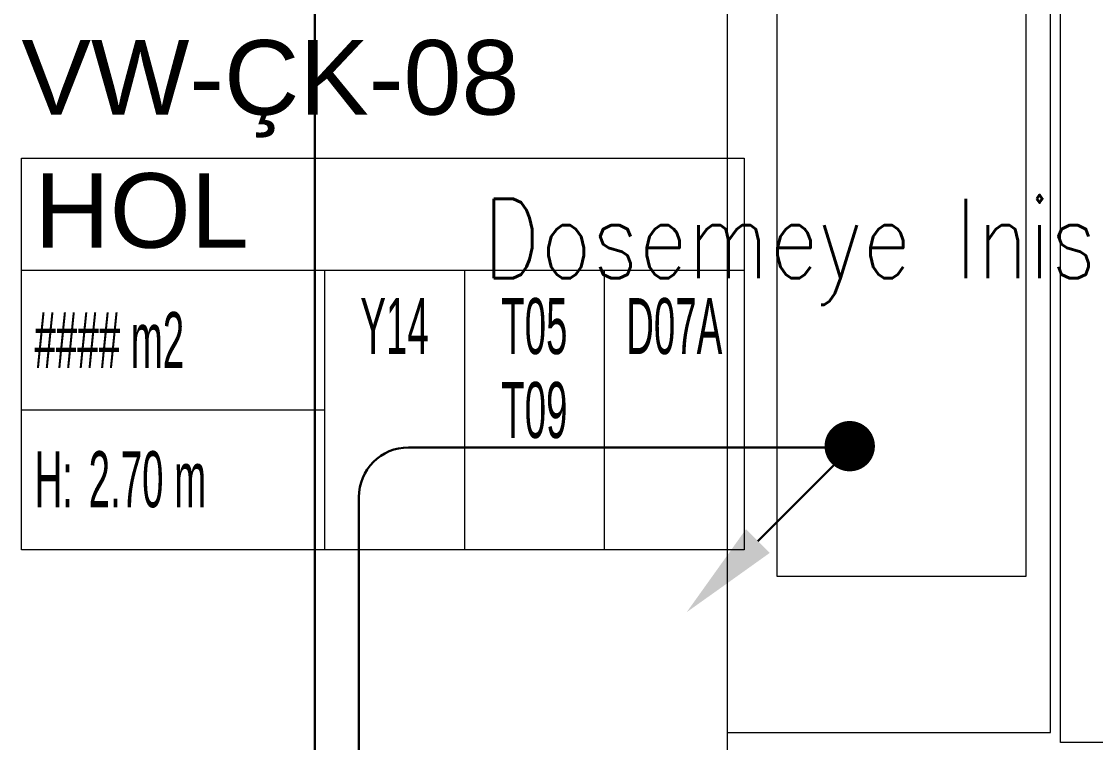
# Model space of a CAD drawing. Extents: x -1073 to 35213, y -1180 to 6950.
# Drawn here: x 31446.9 to 31662.9, y 3192.5 to 3337.5 of the extents above; entities that cross this region are included whole.
import ezdxf
from ezdxf.enums import TextEntityAlignment as Align

# ---------------------------------------------------------------- set-up
doc = ezdxf.new("R2010")
doc.units = 0
doc.header["$LTSCALE"] = 25
doc.layers.get('0').update_dxf_attribs({"color": 9, "lineweight": 9})
for name, color, linetype, lineweight in [('00', 9, 'Continuous', 9), ('06D', 9, 'Continuous', 9), ('12', 9, 'Continuous', 9), ('21_MAHAL', 9, 'Continuous', 9), ('DATA SARI', 30, 'Continuous', 30), ('DATA TAVAN', 160, 'Continuous', 30), ('E-AŞAĞIDAN GELİP YUKARIYA GİDEN HAT', 7, 'Continuous', 30), ('E-YAZI', 7, 'Continuous', 30)]:
    doc.layers.add(name, color=color, linetype=linetype, lineweight=lineweight)
doc.styles.add('Arial', font='arial.ttf', dxfattribs={"height": 2.5})
doc.styles.add('E-YAZI', font='txttw.shx')
doc.styles.add('MuuM_TEXT-STANDART', font='ARIALN.TTF')

# ---------------------------------------------------------------- blocks, each defined once
blk = doc.blocks.new('P-PANO')
at = {"layer": '06D'}
blk.add_lwpolyline([(-50, 0), (-50, 200), (0, 200), (0, 0)], close=True, dxfattribs=at)
blk = doc.blocks.new('0_roomno2')
blk.add_lwpolyline([(19.375, -10.5), (0, -10.5), (0, 0), (19.375, 0)], close=True)
for points in [[(0, -3), (19.375, -3)], [(8.125, -3), (8.125, -10.5)], [(11.875, -3), (11.875, -10.5)], [(15.625, -3), (15.625, -10.5)], [(0, -6.75), (8.125, -6.75)]]:
    blk.add_lwpolyline(points)
at = {"style": 'MuuM_TEXT-STANDART', "width": 0.6}
blk.add_text('H:', height=1.5, dxfattribs=at).set_placement((0.35, -8.608), align=Align.MIDDLE_LEFT)
at = {"style": 'Arial'}
blk.add_attdef('ODANO', (0, 1.17), '', height=2, dxfattribs=at)
blk.add_attdef('MEKANADI', text='', height=2, dxfattribs=at).set_placement((0.35, -3), align=Align.BOTTOM_LEFT)
at = {"style": 'MuuM_TEXT-STANDART', "width": 0.6}
for tag, p in [('YER01', (10, -4.5)), ('TAVAN01', (13.75, -4.5)), ('DUVAR01', (17.5, -4.5)), ('YER02', (10, -6.75)), ('TAVAN02', (13.75, -6.75)), ('DUVAR02', (17.5, -6.75)), ('YER03', (10, -9)), ('TAVAN03', (13.75, -9)), ('DUVAR03', (17.5, -9))]:
    blk.add_attdef(tag, text='', height=1.5, dxfattribs=at).set_placement(p, align=Align.MIDDLE_CENTER)
for tag, p in [('M2', (0.35, -4.875)), ('TEMIZTAVANYUKSEKLIGI', (1.8, -8.608))]:
    blk.add_attdef(tag, text='', height=1.5, dxfattribs=at).set_placement(p, align=Align.MIDDLE_LEFT)

msp = doc.modelspace()

# ---------------------------------------------------------------- linework, layer by layer
at = {"layer": '00'}
msp.add_lwpolyline([(31580.84, 3657.5), (31580.84, 3672.5), (31655.84, 3672.5), (31655.84, 3812.5), (31670.84, 3812.5), (31670.84, 3192.5), (31655.84, 3192.5), (31655.84, 3657.5), (31580.84, 3657.5), (31580.84, 3657.5)], dxfattribs=at)
at = {"layer": '06D'}
msp.add_lwpolyline([(31588.84, 3127.5), (31588.84, 3194.5), (31653.84, 3194.5), (31653.84, 3505.5)], dxfattribs=at)
at = {"layer": '12'}
msp.add_lwpolyline([(31588.84, 3194.5), (31588.84, 3655.5)], dxfattribs=at)
at = {"layer": 'DATA SARI'}
for p, q in [((31524.73, 3251.86), (31611.99, 3251.86)), ((31514.73, 3144.54), (31514.73, 3241.86))]:
    msp.add_line(p, q, dxfattribs=at)
msp.add_arc((31524.73, 3241.86), 10, 90, 180, dxfattribs=at)
at = {"layer": 'DATA TAVAN'}
msp.add_line((31505.87, 3143.41), (31505.87, 3693.7), dxfattribs=at)
at = {"layer": 'E-AŞAĞIDAN GELİP YUKARIYA GİDEN HAT', "color": 3, "linetype": 'Continuous'}
msp.add_line((31594.97, 3233.02), (31613.51, 3251.55), dxfattribs=at)
at = {"layer": 'E-AŞAĞIDAN GELİP YUKARIYA GİDEN HAT', "color": 4, "linetype": 'Continuous', "const_width": 5.06}
msp.add_lwpolyline([(31615.97, 3252.11, 1), (31610.91, 3252.11, 1)], format="xyb", close=True, dxfattribs=at)
at = {"layer": 'E-AŞAĞIDAN GELİP YUKARIYA GİDEN HAT', "color": 3, "linetype": 'Continuous'}
msp.add_solid([(31597.35, 3230.63), (31592.58, 3235.41), (31580.65, 3218.71)], dxfattribs=at)

# ---------------------------------------------------------------- block references
at = {"layer": '06D'}
msp.add_blockref('P-PANO', (31648.84, 3225.91), dxfattribs=at)
at = {"layer": '21_MAHAL'}
ref = msp.add_blockref('0_roomno2', (31446.9, 3310.02), dxfattribs=dict(at, xscale=7.5, yscale=7.5, zscale=7.5))
ref.add_attrib('ODANO', 'VW-ÇK-08', (31446.9, 3318.79), dxfattribs={"layer": '0', "height": 15, "style": 'Arial'})
ref.add_attrib('MEKANADI', 'HOL', dxfattribs={"layer": '0', "height": 15, "style": 'Arial'}).set_placement((31449.52, 3287.52), align=Align.BOTTOM_LEFT)
ref.add_attrib('M2', '#### m2', dxfattribs={"layer": '0', "height": 11.25, "style": 'MuuM_TEXT-STANDART', "width": 0.6}).set_placement((31449.52, 3273.45), align=Align.MIDDLE_LEFT)
ref.add_attrib('TEMIZTAVANYUKSEKLIGI', '2.70 m', dxfattribs={"layer": '0', "height": 11.25, "style": 'MuuM_TEXT-STANDART', "width": 0.6}).set_placement((31460.4, 3245.46), align=Align.MIDDLE_LEFT)
ref.add_attrib('YER01', 'Y14', dxfattribs={"layer": '0', "height": 11.25, "style": 'MuuM_TEXT-STANDART', "width": 0.6}).set_placement((31521.9, 3276.27), align=Align.MIDDLE_CENTER)
ref.add_attrib('TAVAN01', 'T05', dxfattribs={"layer": '0', "height": 11.25, "style": 'MuuM_TEXT-STANDART', "width": 0.6}).set_placement((31550.02, 3276.27), align=Align.MIDDLE_CENTER)
ref.add_attrib('DUVAR01', 'D07A', dxfattribs={"layer": '0', "height": 11.25, "style": 'MuuM_TEXT-STANDART', "width": 0.6}).set_placement((31578.15, 3276.27), align=Align.MIDDLE_CENTER)
ref.add_attrib('TAVAN02', 'T09', dxfattribs={"layer": '0', "height": 11.25, "style": 'MuuM_TEXT-STANDART', "width": 0.6}).set_placement((31550.02, 3259.39), align=Align.MIDDLE_CENTER)

# ---------------------------------------------------------------- texts
at = {"layer": 'E-YAZI', "color": 3, "style": 'E-YAZI', "width": 0.8}
msp.add_text('Dosemeye Inis', height=16, dxfattribs=at).set_placement((31539.7, 3285.88))

doc.saveas('drawing.dxf')
